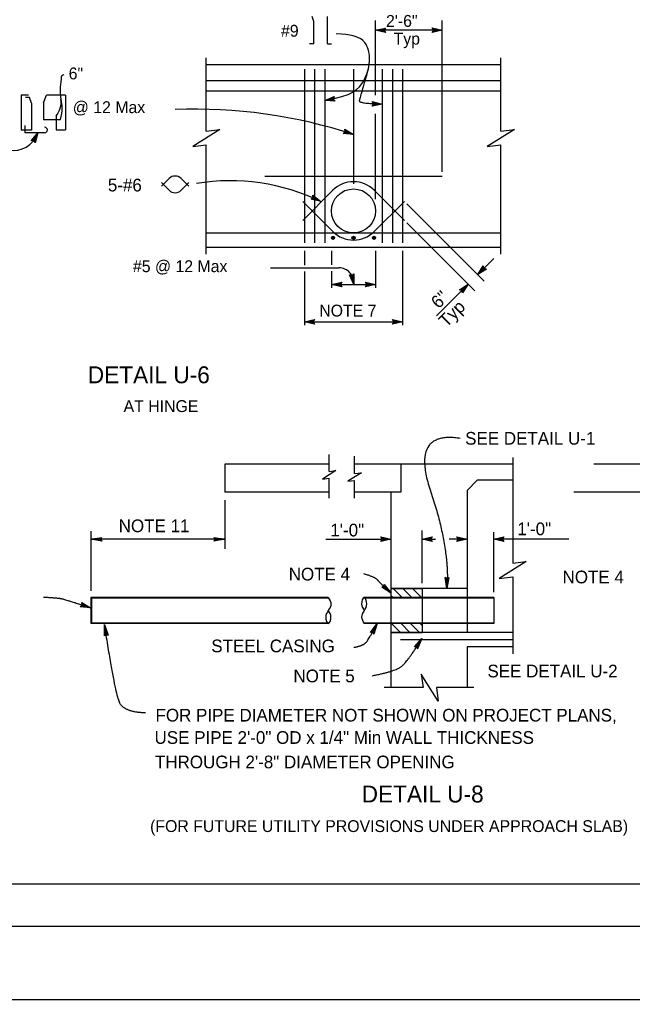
# Model space of a CAD drawing. Extents: x -894 to 866, y -472 to 714.
# Drawn here: x -105 to 257, y -472 to 106 of the extents above; entities that cross this region are included whole.
import ezdxf

# ---------------------------------------------------------------- set-up
doc = ezdxf.new("R2010")
doc.units = 0
for name, color, linetype in [('56 Stage 3 Anno', 7, 'Continuous'), ('57 Undefined', 7, 'Continuous'), ('60 Nongeo Data', 7, 'Continuous'), ('border_PLOTTING-ELEMENTS', 7, 'Continuous'), ('border_rw_22x34_Cut_Lines', 7, 'Continuous'), ('border_SHEET', 7, 'Continuous')]:
    doc.layers.add(name, color=color, linetype=linetype)

msp = doc.modelspace()

# ---------------------------------------------------------------- linework, layer by layer
at = {"layer": '56 Stage 3 Anno'}
for p, q in [((104.97, 61.83), (104.97, 105.86)), ((144.3, 16.53), (144.3, 105.86)), ((144.3, 100.13), (104.97, 100.13)), ((104.97, 0.35), (104.97, 50.69)), ((87.08, 40.12), (86.73, 41.64)), ((86.73, 41.64), (86.73, 41.64)), ((86.73, 41.64), (92.02, 38.51)), ((87.08, 40.12), (86.73, 41.64)), ((86.73, 41.64), (86.73, 41.64)), ((86.73, 41.64), (92.02, 38.51)), ((86.83, 41.24), (90.71, 38.94)), ((86.83, 41.24), (90.71, 38.94)), ((86.94, 40.82), (89.4, 39.37)), ((86.94, 40.82), (89.4, 39.37)), ((-98.53, 34.87), (-94.48, 39.49)), ((-96.97, 34.93), (-98.53, 34.87)), ((-98.53, 34.87), (-98.53, 34.87)), ((-98.12, 34.89), (-95.14, 38.28)), ((-97.69, 34.92), (-95.81, 37.07)), ((-97.3, 34.91), (-96.47, 35.86)), ((-96.19, 33.59), (-96.97, 34.93)), ((-96.47, 35.86), (-96.82, 34.67)), ((-95.81, 37.07), (-96.61, 34.29)), ((-95.15, 38.27), (-96.39, 33.97)), ((-94.48, 39.49), (-96.19, 33.59)), ((-94.48, 39.49), (-94.48, 39.49)), ((85.9, 39.11), (87.08, 40.12)), ((85.9, 39.11), (87.08, 40.12)), ((92.02, 38.51), (85.9, 39.11)), ((85.9, 39.11), (85.9, 39.11)), ((92.02, 38.51), (85.9, 39.11)), ((85.9, 39.11), (85.9, 39.11)), ((90.7, 38.94), (86.24, 39.37)), ((90.7, 38.94), (86.24, 39.37)), ((89.4, 39.37), (86.52, 39.65)), ((89.4, 39.37), (86.52, 39.65)), ((88.08, 39.8), (86.85, 39.92)), ((88.08, 39.8), (86.85, 39.92)), ((87, 40.44), (88.08, 39.8)), ((87, 40.44), (88.08, 39.8)), ((92.02, 38.51), (92.02, 38.51)), ((92.02, 38.51), (92.02, 38.51)), ((-96.19, 33.59), (-96.19, 33.59)), ((123.44, -2.37), (169.19, -48.13)), ((123.44, -13.69), (163.53, -53.78)), ((62.97, -30.12), (62.97, -38.76)), ((78.97, -30.12), (78.97, -38.45)), ((104.97, -30.12), (104.97, -52.12)), ((120.97, -30.12), (120.97, -74.12)), ((42.85, -40.23), (83.28, -40.23)), ((174.79, -34.78), (165.32, -44.26)), ((165.32, -44.26), (168.62, -39.07)), ((166.3, -43.27), (168.71, -39.49)), ((167.27, -42.3), (168.83, -39.86)), ((168.25, -41.33), (168.92, -40.28)), ((168.62, -39.07), (168.62, -39.07)), ((168.62, -39.07), (169, -40.58)), ((62.97, -42.32), (62.97, -74.12)), ((78.97, -42.25), (78.97, -52.12)), ((92.09, -50), (89.61, -44.38)), ((89.61, -44.38), (89.61, -44.38)), ((89.61, -44.38), (91.07, -44.9)), ((91.81, -48.63), (90.01, -44.54)), ((91.55, -47.29), (90.38, -44.64)), ((91.28, -45.93), (90.78, -44.8)), ((91.07, -44.9), (92.22, -43.85)), ((91.31, -44.67), (91.28, -45.93)), ((91.61, -44.43), (91.55, -47.29)), ((91.92, -44.13), (91.82, -48.64)), ((92.22, -43.85), (92.09, -50)), ((92.22, -43.85), (92.22, -43.85)), ((170.51, -40.96), (165.32, -44.26)), ((165.32, -44.26), (165.32, -44.26)), ((170.1, -40.86), (166.29, -43.28)), ((169.68, -40.77), (167.27, -42.3)), ((169.31, -40.65), (168.25, -41.33)), ((169, -40.58), (170.51, -40.96)), ((170.51, -40.96), (170.51, -40.96)), ((78.97, -50.12), (84.97, -48.79)), ((78.97, -50.12), (84.97, -48.79)), ((78.97, -50.12), (104.97, -50.12)), ((84.97, -51.46), (78.97, -50.12)), ((78.97, -50.12), (78.97, -50.12)), ((84.97, -51.46), (78.97, -50.12)), ((78.97, -50.12), (78.97, -50.12)), ((84.75, -51.1), (80.35, -50.12)), ((84.75, -51.1), (80.35, -50.12)), ((80.36, -50.11), (84.73, -49.15)), ((80.36, -50.11), (84.73, -49.15)), ((81.73, -50.12), (84.56, -49.49)), ((81.73, -50.12), (84.56, -49.49)), ((84.52, -50.74), (81.73, -50.12)), ((84.52, -50.74), (81.73, -50.12)), ((83.11, -50.12), (84.32, -49.85)), ((83.11, -50.12), (84.32, -49.85)), ((84.34, -50.39), (83.11, -50.12)), ((84.34, -50.39), (83.11, -50.12)), ((84.97, -48.79), (84.17, -50.12)), ((84.97, -48.79), (84.17, -50.12)), ((84.17, -50.12), (84.97, -51.46)), ((84.17, -50.12), (84.97, -51.46)), ((84.97, -48.79), (84.97, -48.79)), ((84.97, -48.79), (84.97, -48.79)), ((84.97, -51.46), (84.97, -51.46)), ((84.97, -51.46), (84.97, -51.46)), ((92.09, -50), (92.09, -50)), ((99.77, -50.12), (98.97, -48.78)), ((98.97, -48.78), (98.97, -48.78)), ((98.97, -48.78), (104.97, -50.12)), ((99.77, -50.12), (98.97, -48.78)), ((98.97, -48.78), (98.97, -48.78)), ((98.97, -48.78), (104.97, -50.12)), ((104.97, -50.12), (98.97, -51.45)), ((98.97, -51.45), (99.77, -50.12)), ((104.97, -50.12), (98.97, -51.45)), ((98.97, -51.45), (99.77, -50.12)), ((98.97, -51.45), (98.97, -51.45)), ((98.97, -51.45), (98.97, -51.45)), ((99.19, -49.13), (103.59, -50.12)), ((99.19, -49.13), (103.59, -50.12)), ((103.58, -50.12), (99.2, -51.09)), ((103.58, -50.12), (99.2, -51.09)), ((102.21, -50.11), (99.38, -50.74)), ((102.21, -50.11), (99.38, -50.74)), ((99.42, -49.49), (102.21, -50.11)), ((99.42, -49.49), (102.21, -50.11)), ((99.6, -49.84), (100.82, -50.11)), ((99.6, -49.84), (100.82, -50.11)), ((100.82, -50.11), (99.62, -50.38)), ((100.82, -50.11), (99.62, -50.38)), ((104.97, -50.12), (104.97, -50.12)), ((104.97, -50.12), (104.97, -50.12)), ((140.95, -68.63), (159.66, -49.91)), ((154.47, -53.21), (159.66, -49.91)), ((154.88, -53.31), (158.69, -50.89)), ((155.3, -53.4), (157.71, -51.87)), ((157.71, -51.87), (156.15, -54.31)), ((158.68, -50.9), (156.27, -54.68)), ((159.66, -49.91), (156.36, -55.1)), ((159.66, -49.91), (159.66, -49.91)), ((155.98, -53.59), (154.47, -53.21)), ((154.47, -53.21), (154.47, -53.21)), ((155.67, -53.52), (156.73, -52.84)), ((156.36, -55.1), (155.98, -53.59)), ((156.73, -52.84), (156.06, -53.89)), ((156.36, -55.1), (156.36, -55.1)), ((62.97, -72.12), (68.97, -70.79)), ((62.97, -72.12), (120.97, -72.12)), ((68.97, -73.46), (62.97, -72.12)), ((62.97, -72.12), (62.97, -72.12)), ((68.75, -73.1), (64.35, -72.12)), ((64.36, -72.11), (68.73, -71.15)), ((65.73, -72.12), (68.56, -71.49)), ((68.52, -72.74), (65.73, -72.12)), ((67.11, -72.12), (68.32, -71.85)), ((68.34, -72.39), (67.11, -72.12)), ((68.97, -70.79), (68.17, -72.12)), ((68.17, -72.12), (68.97, -73.46)), ((68.97, -70.79), (68.97, -70.79)), ((68.97, -73.46), (68.97, -73.46)), ((115.77, -72.12), (114.97, -70.78)), ((114.97, -70.78), (114.97, -70.78)), ((114.97, -70.78), (120.97, -72.12)), ((120.97, -72.12), (114.97, -73.45)), ((114.97, -73.45), (115.77, -72.12)), ((114.97, -73.45), (114.97, -73.45)), ((115.19, -71.13), (119.59, -72.12)), ((119.58, -72.12), (115.2, -73.09)), ((118.21, -72.11), (115.38, -72.74)), ((115.42, -71.49), (118.21, -72.11)), ((115.6, -71.84), (116.82, -72.11)), ((116.82, -72.11), (115.62, -72.38)), ((120.97, -72.12), (120.97, -72.12)), ((15.98, -177.5), (15.98, -206.26)), ((-63.16, -195.85), (-63.16, -230.99)), ((132.5, -226.61), (132.5, -195.39)), ((174.82, -231.8), (174.82, -196.46)), ((-63.16, -200.56), (-56.68, -199.49)), ((-63.16, -200.56), (-56.85, -199.75)), ((-57.01, -200.02), (-63.16, -200.56)), ((-57.19, -200.29), (-63.16, -200.56)), ((15.98, -200.56), (-63.16, -200.56)), ((-57.34, -200.56), (-63.16, -200.56)), ((-56.68, -201.64), (-63.16, -200.56)), ((-63.16, -200.56), (-57.01, -201.11)), ((-56.85, -201.36), (-63.16, -200.56)), ((-63.16, -200.56), (-57.19, -200.82)), ((-57.34, -200.56), (-57.01, -200.02)), ((-57.01, -201.11), (-57.34, -200.56)), ((-57.01, -200.02), (-56.68, -199.49)), ((-57.01, -201.11), (-56.68, -201.64)), ((9.83, -200.02), (9.5, -199.49)), ((9.5, -199.49), (15.98, -200.56)), ((15.98, -200.56), (9.5, -201.64)), ((9.83, -201.11), (9.5, -201.64)), ((9.66, -199.76), (15.98, -200.56)), ((15.98, -200.56), (9.66, -201.38)), ((15.98, -200.56), (9.83, -200.02)), ((9.83, -200.02), (10.16, -200.56)), ((9.83, -201.11), (15.98, -200.56)), ((10.16, -200.56), (9.83, -201.11)), ((15.98, -200.56), (10.01, -200.31)), ((10.01, -200.84), (15.98, -200.56)), ((10.16, -200.56), (15.98, -200.56)), ((75.57, -200.56), (114, -200.56)), ((108.8, -200.56), (108, -199.23)), ((108, -199.23), (108, -199.23)), ((108, -199.23), (114, -200.56)), ((114, -200.56), (108, -201.89)), ((108, -201.89), (108.8, -200.56)), ((108, -201.89), (108, -201.89)), ((108.21, -199.58), (112.62, -200.56)), ((112.61, -200.57), (108.23, -201.54)), ((111.23, -200.56), (108.41, -201.19)), ((108.45, -199.94), (111.23, -200.56)), ((108.62, -200.29), (109.85, -200.56)), ((109.85, -200.56), (108.64, -200.83)), ((114, -200.56), (114, -200.56)), ((132.5, -200.56), (138.5, -199.23)), ((132.5, -200.56), (140.38, -200.56)), ((138.5, -201.9), (132.5, -200.56)), ((132.5, -200.56), (132.5, -200.56)), ((138.28, -201.55), (133.88, -200.57)), ((133.89, -200.56), (138.26, -199.59)), ((135.26, -200.57), (138.08, -199.94)), ((138.05, -201.19), (135.26, -200.57)), ((136.64, -200.57), (137.85, -200.3)), ((137.87, -200.84), (136.64, -200.57)), ((138.5, -199.23), (137.7, -200.56)), ((137.7, -200.56), (138.5, -201.9)), ((138.5, -199.23), (138.5, -199.23)), ((138.5, -201.9), (138.5, -201.9)), ((159, -200.56), (148.45, -200.56)), ((153.8, -200.56), (153, -199.23)), ((153, -199.23), (153, -199.23)), ((153, -199.23), (159, -200.56)), ((159, -200.56), (153, -201.89)), ((153, -201.89), (153.8, -200.56)), ((153, -201.89), (153, -201.89)), ((153.21, -199.58), (157.62, -200.56)), ((157.61, -200.57), (153.23, -201.54)), ((156.23, -200.56), (153.41, -201.19)), ((153.45, -199.94), (156.23, -200.56)), ((153.62, -200.29), (154.85, -200.56)), ((154.85, -200.56), (153.64, -200.83)), ((159, -200.56), (159, -200.56)), ((174.82, -200.56), (180.82, -199.23)), ((219.25, -200.56), (174.82, -200.56)), ((180.82, -201.9), (174.82, -200.56)), ((174.82, -200.56), (174.82, -200.56)), ((180.61, -201.55), (176.2, -200.57)), ((176.21, -200.56), (180.59, -199.59)), ((177.59, -200.57), (180.41, -199.94)), ((180.37, -201.19), (177.59, -200.57)), ((178.97, -200.57), (180.18, -200.3)), ((180.2, -200.84), (178.97, -200.57)), ((180.82, -199.23), (180.02, -200.56)), ((180.02, -200.56), (180.82, -201.9)), ((180.82, -199.23), (180.82, -199.23)), ((180.82, -201.9), (180.82, -201.9)), ((146.62, -223.46), (146.1, -223.12)), ((147.12, -229.61), (146.1, -223.12)), ((147.12, -229.61), (146.35, -223.29)), ((146.62, -223.46), (147.12, -229.61)), ((147.17, -223.79), (146.62, -223.46)), ((146.89, -223.64), (147.12, -229.61)), ((148.24, -223.14), (147.12, -229.61)), ((147.97, -223.3), (147.12, -229.61)), ((147.12, -229.61), (147.71, -223.46)), ((147.12, -229.61), (147.42, -223.64)), ((147.17, -223.79), (147.12, -229.61)), ((147.71, -223.46), (147.17, -223.79)), ((147.71, -223.46), (148.24, -223.14)), ((109.26, -228.7), (108.67, -228.87)), ((114.22, -232.37), (108.67, -228.87)), ((114.22, -232.37), (108.96, -228.79)), ((109.87, -228.51), (109.26, -228.7)), ((109.26, -228.7), (114.22, -232.37)), ((109.58, -228.61), (114.22, -232.37)), ((109.99, -227.88), (109.87, -228.51)), ((109.87, -228.51), (114.22, -232.37)), ((114.22, -232.37), (109.93, -228.22)), ((109.99, -227.88), (110.09, -227.27)), ((114.22, -232.37), (109.99, -227.88)), ((110.03, -227.58), (114.22, -232.37)), ((110.09, -227.27), (114.22, -232.37)), ((-55.21, -257.56), (-55.14, -250.99)), ((-54.25, -256.75), (-55.14, -250.99)), ((-55.14, -250.99), (-53.09, -257.23)), ((-53.66, -256.99), (-55.14, -250.99)), ((-55.14, -250.99), (-54.74, -257.15)), ((-54.97, -257.35), (-55.14, -250.99)), ((-55.14, -250.99), (-54.48, -256.93)), ((-53.96, -256.85), (-55.14, -250.99)), ((-55.14, -250.99), (-53.37, -257.11)), ((101.95, -255.64), (105.86, -250.37)), ((102.27, -255.62), (105.86, -250.37)), ((105.86, -250.37), (102.57, -255.59)), ((105.86, -250.37), (102.91, -255.56)), ((103.2, -255.55), (105.86, -250.37)), ((103.38, -255.8), (105.86, -250.37)), ((103.54, -256.09), (105.86, -250.37)), ((105.86, -250.37), (103.71, -256.36)), ((105.86, -250.37), (103.86, -256.62)), ((-54.74, -257.15), (-55.21, -257.56)), ((-54.74, -257.15), (-54.25, -256.75)), ((-54.25, -256.75), (-53.66, -256.99)), ((-53.66, -256.99), (-53.09, -257.23)), ((102.57, -255.59), (101.95, -255.64)), ((102.57, -255.59), (103.2, -255.55)), ((103.2, -255.55), (103.54, -256.09)), ((103.54, -256.09), (103.86, -256.62)), ((128.01, -264.22), (132.34, -259.29)), ((128.33, -264.22), (132.34, -259.29)), ((132.34, -259.29), (128.63, -264.22)), ((132.34, -259.29), (128.97, -264.22)), ((129.27, -264.23), (132.34, -259.29)), ((129.42, -264.5), (132.34, -259.29)), ((129.56, -264.8), (132.34, -259.29)), ((132.34, -259.29), (129.7, -265.08)), ((132.34, -259.29), (129.83, -265.35)), ((128.63, -264.22), (128.01, -264.22)), ((128.63, -264.22), (129.27, -264.23)), ((129.27, -264.23), (129.56, -264.8)), ((129.56, -264.8), (129.83, -265.35))]:
    msp.add_line(p, q, dxfattribs=at)
for points in [[(110.87, 98.81), (104.97, 100.13), (110.87, 101.44), (110.66, 101.09), (106.34, 100.13), (110.67, 99.16), (110.46, 99.51), (107.69, 100.13), (110.45, 100.74), (110.24, 100.39), (109.05, 100.12), (110.25, 99.86), (110.09, 100.13), (110.87, 101.44), (110.09, 100.13)], [(138.4, 101.45), (144.3, 100.13), (138.4, 98.82), (138.61, 99.17), (142.93, 100.12), (138.61, 101.1), (138.81, 100.75), (141.58, 100.13), (138.82, 99.52), (139.03, 99.87), (140.22, 100.13), (139.02, 100.4), (139.18, 100.13), (138.4, 98.82), (139.18, 100.13)], [(81.02, 58.3), (74.97, 58.64), (80.59, 60.89), (80.44, 60.51), (76.33, 58.86), (80.75, 58.61), (80.49, 58.92), (77.66, 59.08), (80.29, 60.13), (80.14, 59.76), (79, 59.3), (80.23, 59.23), (80.02, 59.47), (80.59, 60.89), (80.02, 59.47)], [(103.02, 57.96), (108.89, 56.51), (102.96, 55.33), (103.18, 55.68), (107.52, 56.54), (103.22, 57.61), (103.42, 57.25), (106.17, 56.58), (103.39, 56.02), (103.61, 56.37), (104.81, 56.61), (103.62, 56.9), (103.78, 56.63), (102.96, 55.33), (103.78, 56.63)], [(67.99, 2.64), (72.72, -1.14), (66.84, 0.28), (67.18, 0.5), (71.49, -0.54), (68.02, 2.23), (68.06, 1.83), (70.28, 0.06), (67.52, 0.72), (67.86, 0.94), (69.05, 0.65), (68.09, 1.42), (68.12, 1.11), (66.84, 0.28), (68.12, 1.11)], [(-68.63, -237.93), (-63.43, -241.03), (-69.45, -240.43), (-69.14, -240.16), (-64.73, -240.6), (-68.54, -238.33), (-68.45, -238.73), (-66.01, -240.18), (-68.83, -239.9), (-68.52, -239.63), (-67.3, -239.75), (-68.36, -239.12), (-68.29, -239.43), (-69.45, -240.43), (-68.29, -239.43)]]:
    msp.add_lwpolyline(points, close=True, dxfattribs=at)
for centre, radius, start, end in [((-94.07, 57.71), 13.26, 321.49216, 6.86343), ((-1.47, -246.24), 299.7, 71.82368, 92.28379), ((-109.2, 44.48), 15.47, 260.20259, 340.53957), ((19.24, -110.74), 121.95, 63.98916, 99.45753), ((83.45, -48.78), 8.55, 351.76411, 91.09762)]:
    msp.add_arc(centre, radius, start, end, dxfattribs=at)
for points, degree in [([(74.97, 58.64), (91.31, 61.34), (99.12, 69.57), (102.62, 83.9), (98.97, 95.53), (90.29, 97.61), (81.79, 97.96)], 3), ([(100.67, 77.28), (95.85, 60.29), (94.81, 56.82), (109.22, 56.64)], 2), ([(154.93, -141), (125.48, -136.47), (149.06, -206.65), (147.12, -229.61)], 2), ([(97.93, -220.91), (104.6, -222.76), (107.56, -226.46), (114.22, -232.37)], 2), ([(-91.23, -234.76), (-82.44, -235.2), (-77.49, -236.41), (-63.43, -241.03)], 2), ([(-31.03, -303.2), (-43.31, -302.74), (-48.77, -292.3), (-55.14, -250.99)], 2), ([(92.23, -264.44), (97.4, -263.51), (100.93, -259.99), (105.86, -250.37)], 2), ([(103.03, -281.23), (117.34, -278.45), (124.32, -272.18), (132.34, -259.29)], 2)]:
    msp.add_open_spline(points, degree=degree, dxfattribs=at)
msp.add_spline([(-79.11, 73.82), (-80.37, 73.28), (-80.85, 71.42), (-81.39, 65), (-80.91, 59.3), (-80.31, 54.38), (-81.39, 47.36)], degree=3, dxfattribs=at)
at = {"layer": '60 Nongeo Data'}
for p, q in [((68.5, 105.21), (67.43, 108.15)), ((68.5, 92.15), (68.5, 105.21)), ((76.53, 92.15), (76.53, 108.15)), ((68.5, 92.15), (66, 92.15)), ((76.53, 92.15), (79.03, 92.15)), ((4.97, 40.42), (4.97, 83.88)), ((178.97, 40.42), (178.97, 83.88)), ((4.97, 79.88), (178.97, 79.88)), ((62.97, 77.18), (62.97, -25.42)), ((68.97, 77.18), (68.97, -25.42)), ((74.97, 77.18), (74.97, -25.42)), ((91.97, 77.18), (91.97, 9.33)), ((108.97, 77.18), (108.97, -25.42)), ((114.97, 77.18), (114.97, -25.42)), ((120.97, 77.18), (120.97, -25.42)), ((4.97, 70.38), (178.97, 70.38)), ((4.97, 64.38), (178.97, 64.38)), ((-104.44, 61.83), (-104.44, 41.09)), ((-100.11, 61.83), (-104.44, 61.83)), ((-99.56, 60.33), (-101.93, 60.33)), ((-98.39, 57.12), (-99.56, 60.33)), ((-91.13, 57.16), (-89.45, 61.8)), ((-78.25, 61.8), (-89.45, 61.8)), ((-78.25, 61.8), (-78.25, 41.29)), ((-98.39, 57.12), (-98.39, 41.09)), ((-91.13, 57.16), (-91.13, 47.18)), ((-81.15, 47.18), (-91.13, 47.18)), ((-83.73, 49.76), (-83.73, 41.29)), ((-98.39, 41.09), (-104.44, 41.09)), ((-102.23, 43.78), (-102.23, 39.59)), ((-83.73, 41.29), (-78.25, 41.29)), ((-90.54, 39.59), (-102.23, 39.59)), ((4.97, -32.12), (4.97, 32.42)), ((178.97, -32.12), (178.97, 32.42)), ((-21.49, 8.01), (-16.95, 12.55)), ((-5.41, 8.01), (-9.95, 12.55)), ((39.64, 13.88), (144.3, 13.88)), ((-16.95, 5.56), (-21.49, 10.1)), ((-9.95, 5.56), (-5.41, 10.1)), ((61.92, -12.27), (79.77, 5.58)), ((122.02, -12.27), (104.17, 5.58)), ((79.77, -18.81), (61.92, -0.96)), ((104.17, -18.81), (122.02, -0.96)), ((4.97, -19.62), (118.97, -19.62)), ((64.97, -19.52), (64.97, -19.41)), ((118.85, -19.62), (178.97, -19.62)), ((4.97, -28.12), (178.97, -28.12)), ((77.59, -156.21), (15.98, -156.21)), ((15.98, -156.21), (15.98, -172.71)), ((77.59, -160.5), (77.59, -150.53)), ((92.58, -161.83), (92.58, -151.52)), ((120, -156.21), (92.58, -156.21)), ((186, -156.21), (120, -156.21)), ((120, -156.21), (120, -172.71)), ((186, -152.21), (186, -214.74)), ((282.7, -156.21), (233.89, -156.21)), ((77.59, -176.37), (77.59, -164.5)), ((92.58, -176.25), (92.58, -165.83)), ((165, -165.71), (159, -171.71)), ((186, -165.71), (165, -165.71)), ((77.59, -172.71), (15.98, -172.71)), ((114, -172.71), (92.58, -172.71)), ((114, -172.71), (114, -234.98)), ((120, -172.71), (114, -172.71)), ((159, -171.71), (159, -234.98)), ((277.2, -172.71), (222.18, -172.71)), ((186, -222.74), (186, -268.21)), ((159, -229.71), (114, -229.71)), ((114, -229.71), (132.5, -229.71)), ((120.74, -234.98), (115.47, -229.71)), ((126.4, -234.98), (121.12, -229.71)), ((132.5, -235.42), (126.78, -229.71)), ((128.44, -229.71), (129.24, -229.71)), ((132.5, -229.71), (132.5, -234.98)), ((77.07, -234.98), (-63.16, -234.98)), ((-63.16, -234.98), (-63.16, -250.43)), ((-62.84, -234.98), (-62.84, -250.43)), ((77.07, -235.3), (-62.84, -235.3)), ((174.82, -234.98), (98.17, -234.98)), ((174.82, -235.3), (98.17, -235.3)), ((114, -234.98), (114, -259.21)), ((115.09, -234.98), (114.23, -234.13)), ((132.5, -234.98), (132.5, -250.43)), ((159, -234.98), (159, -250.43)), ((174.82, -234.98), (174.82, -250.43)), ((77.07, -250.43), (-63.16, -250.43)), ((77.07, -250.11), (-62.84, -250.11)), ((174.82, -250.11), (98.17, -250.11)), ((174.82, -250.43), (98.17, -250.43)), ((119.65, -255.71), (114, -250.05)), ((114, -250.43), (114, -255.71)), ((125.31, -255.71), (120.04, -250.43)), ((130.97, -255.71), (125.69, -250.43)), ((132.5, -251.58), (131.35, -250.43)), ((132.5, -250.43), (132.5, -255.71)), ((159, -250.43), (159, -255.71)), ((150, -255.71), (114, -255.71)), ((114, -255.71), (114, -288.21)), ((114, -255.71), (132.5, -255.71)), ((186, -259.96), (119.66, -259.96)), ((126.59, -255.71), (125.32, -255.71)), ((127.14, -255.71), (126.59, -255.71)), ((186, -255.71), (150, -255.71)), ((186, -264.21), (159, -264.21)), ((159, -264.21), (159, -288.21)), ((133, -288.21), (110, -288.21)), ((163, -288.21), (141, -288.21))]:
    msp.add_line(p, q, dxfattribs=at)
for points in [[(4.97, 40.42), (12.97, 41.42), (-3.03, 31.42), (4.97, 32.42)], [(178.97, 40.42), (186.97, 41.42), (170.97, 31.42), (178.97, 32.42)], [(77.59, -160.5), (81.59, -160), (73.59, -165), (77.59, -164.5)], [(92.58, -161.83), (96.58, -161.33), (88.58, -166.33), (92.58, -165.83)], [(186, -214.74), (194, -213.74), (178, -223.74), (186, -222.74)], [(141, -288.21), (142, -296.21), (132, -280.21), (133, -288.21)]]:
    msp.add_lwpolyline(points, dxfattribs=at)
for centre, radius in [((91.97, -6.62), 13), ((79.85, -22.52), 0.953), ((79.85, -22.52), 0.839), ((79.85, -22.52), 0.724), ((79.85, -22.52), 0.61), ((79.85, -22.52), 0.496), ((79.85, -22.52), 0.381), ((79.85, -22.52), 0.267), ((79.85, -22.52), 0.114), ((91.97, -22.52), 0.953), ((91.97, -22.52), 0.839), ((91.97, -22.52), 0.724), ((91.97, -22.52), 0.61), ((91.97, -22.52), 0.496), ((91.97, -22.52), 0.381), ((91.97, -22.52), 0.267), ((91.97, -22.52), 0.114), ((104.08, -22.52), 0.953), ((104.08, -22.52), 0.839), ((104.08, -22.52), 0.724), ((104.08, -22.52), 0.61), ((104.08, -22.52), 0.496), ((104.08, -22.52), 0.381), ((104.08, -22.52), 0.267), ((104.08, -22.52), 0.114)]:
    msp.add_circle(centre, radius, dxfattribs=at)
for centre, radius, start, end in [((-90.54, 41.2), 1.61, 270, 90), ((-13.45, 9.05), 4.94, 45, 135), ((91.97, -6.62), 17.25, 45, 135), ((-13.45, 9.05), 4.94, 225, 315), ((91.97, -6.62), 17.25, 225, 315)]:
    msp.add_arc(centre, radius, start, end, dxfattribs=at)
for points in [[(77.07, -234.98), (78.61, -238.84), (77.07, -242.71), (75.52, -246.57), (77.07, -250.43), (78.61, -246.57), (77.07, -242.71)], [(98.51, -250.43), (96.88, -246.6), (98.34, -242.71), (99.8, -238.81), (98.17, -234.98), (96.71, -238.88), (98.34, -242.71)]]:
    msp.add_spline(points, degree=3, dxfattribs=at)
at = {"layer": 'border_PLOTTING-ELEMENTS'}
for points in [[(-894.04, -472.44), (865.96, -472.44), (865.96, 713.56), (-894.04, 713.56)], [(-864.04, 670.56), (835.96, 670.56), (835.96, -429.44), (-864.04, -429.44)]]:
    msp.add_lwpolyline(points, close=True, dxfattribs=at)
at = {"layer": 'border_rw_22x34_Cut_Lines'}
msp.add_lwpolyline([(-864.04, 670.56), (835.96, 670.56), (835.96, -429.44), (-864.04, -429.44)], close=True, dxfattribs=at)
at = {"layer": 'border_SHEET'}
msp.add_line((810.96, -404.44), (-814.04, -404.44), dxfattribs=at)

# ---------------------------------------------------------------- texts
at = {"layer": '57 Undefined'}
for s, height, p in [('2\'-6"', 7, (111.16, 102.13)), ('#9', 7, (49.13, 96.31)), ('Typ', 7, (115.61, 91.63)), ('6"', 7, (-76.34, 71.1)), ('@ 12 Max', 7, (-73.92, 51.15)), ('5-#6', 7.5, (-53.19, 4.89)), ('#5 @ 12 Max', 7, (-38.36, -42.8)), ('NOTE 7', 7, (71.7, -69)), ('DETAIL U-6', 10, (-65.02, -108.44)), ('AT HINGE', 7, (-43.89, -125.44)), ('SEE DETAIL U-1', 7.5, (157.91, -144.72)), ('NOTE 11', 7.5, (-46.78, -196.41)), ('1\'-0"', 7.5, (188.72, -198.19)), ('1\'-0"', 7.5, (78.25, -198.92)), ('NOTE 4', 7.5, (53.67, -224.94)), ('NOTE 4', 7.5, (215.45, -226.64)), ('STEEL CASING', 7.5, (7.91, -267.37)), ('NOTE 5', 7.5, (56.44, -285.11)), ('SEE DETAIL U-2', 7.5, (171.06, -282.19)), ('FOR PIPE DIAMETER NOT SHOWN ON PROJECT PLANS,', 7.5, (-25.03, -308.28)), ('USE PIPE 2\'-0" OD x 1/4" Min WALL THICKNESS ', 7.5, (-25.61, -321.47)), ('THROUGH 2\'-8" DIAMETER OPENING', 7.5, (-25.37, -335.92)), ('DETAIL U-8', 10, (96.77, -356.11)), ('(FOR FUTURE UTILITY PROVISIONS UNDER APPROACH SLAB)', 7, (-28.23, -373.56))]:
    msp.add_text(s, height=height, dxfattribs=at).set_placement(p)
for s, p in [('6"', (142.25, -64.79)), ('Typ', (146.8, -75.8))]:
    msp.add_text(s, height=7.5, rotation=45, dxfattribs=at).set_placement(p)

doc.saveas('drawing.dxf')
